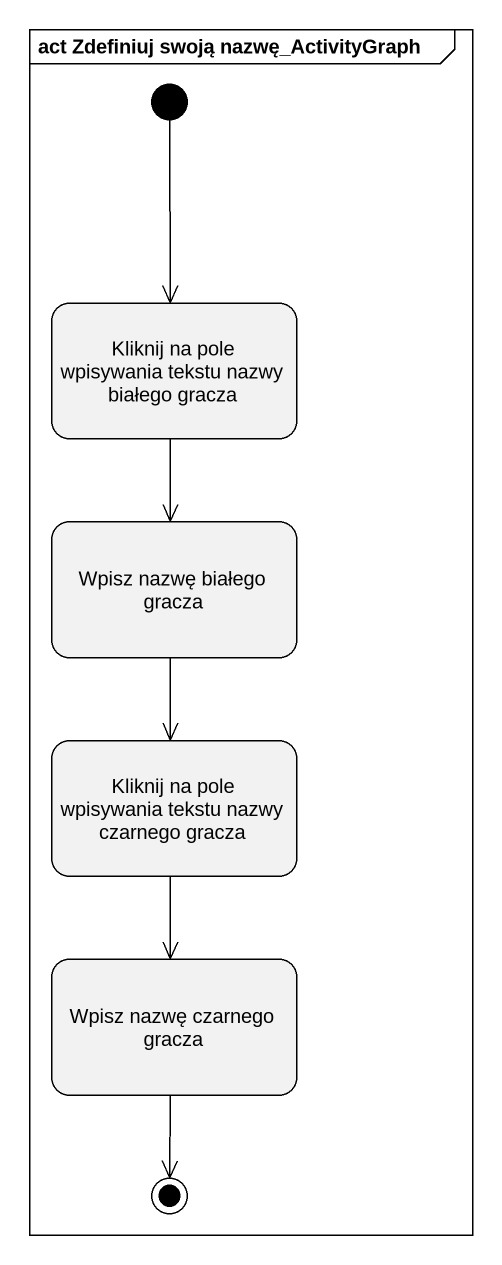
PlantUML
@startuml
mainframe act Zdefiniuj swoją nazwę_ActivityGraph
hide empty description
state "Kliknij na pole wpisywania tekstu nazwy białego gracza" as Kliknij_na_pole_wpisywania
state "Wpisz nazwę białego gracza" as Wpisz_nazwę_białego_gracza
state "Kliknij na pole wpisywania tekstu nazwy czarnego gracza" as Kliknij_na_pole_wpisywania_2
state "Wpisz nazwę czarnego gracza" as Wpisz_nazwę_czarnego_gracza
[*] --> Kliknij_na_pole_wpisywania
Kliknij_na_pole_wpisywania --> Wpisz_nazwę_białego_gracza
Wpisz_nazwę_białego_gracza --> Kliknij_na_pole_wpisywania_2
Kliknij_na_pole_wpisywania_2 --> Wpisz_nazwę_czarnego_gracza
Wpisz_nazwę_czarnego_gracza --> [*]
@enduml
